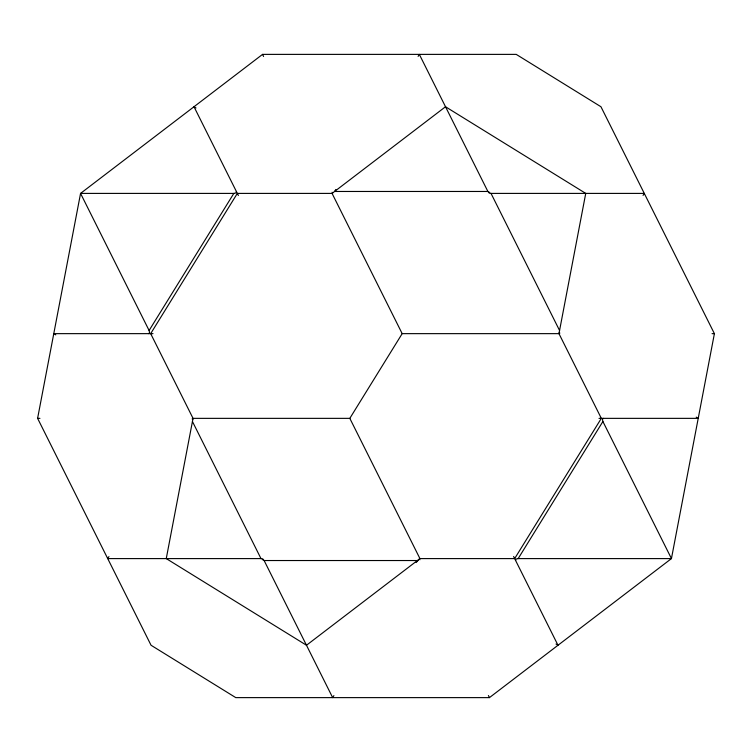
<?xml version="1.0" encoding="UTF-8"?>
<svg xmlns="http://www.w3.org/2000/svg" width="752" height="752" viewBox="0 0 752 752"><rect width="100%" height="100%" fill="white"/><g stroke="black" fill="none" stroke-linecap="round" stroke-linejoin="round"><path stroke-width="1.13" d="M37.6 418.356L80.558 193.405L262.551 54.379L516.229 54.379L600.951 106.746L714.4 333.644L671.442 558.595L489.449 697.621L235.771 697.621L151.049 645.254L37.6 418.356L39.941 418.356M193.038 418.356L166.258 558.595L306.487 645.254L419.936 558.595L514.659 558.595L601.327 418.356L558.962 333.644L585.742 193.405L445.513 106.746L332.064 193.405L237.341 193.405L150.673 333.644L193.038 418.356L349.821 418.356L402.179 333.644L558.962 333.644M236.372 191.469L236.1 192.869L233.825 193.405L80.558 193.405L149.103 330.495L149.639 332.769L148.501 333.644M515.628 560.531L515.9 559.131L518.175 558.595L671.442 558.595L602.897 421.505L602.361 419.231L603.499 418.356M149.103 330.495L233.825 193.405M108.946 556.602L107.715 558.595L260.982 558.595L262.824 559.131L264.121 560.531L332.666 697.621L333.897 695.628M335.843 189.476L334.612 191.469L487.879 191.469L489.176 192.869L491.018 193.405L644.285 193.405L643.054 195.398M418.103 56.372L419.334 54.379L487.879 191.469M262.382 559.836L262.824 559.131M489.176 192.869L489.618 192.164M416.157 562.524L419.231 559.131L419.964 559.742M518.175 558.595L602.897 421.505M153.013 333.644L53.777 333.644L55.77 334.866M712.059 333.644L714.4 333.644M598.987 418.356L698.223 418.356L696.23 417.134M264.121 560.531L417.388 560.531M559.131 332.769L559.883 333.098M192.117 418.902L192.869 419.231M195.999 107.968L194.007 106.746L238.393 195.501M556.001 644.032L557.993 645.254L513.607 556.499M332.036 192.258L332.769 192.869M491.018 193.405L559.563 330.495M262.551 54.379L263.595 56.475M332.064 193.405L402.179 333.644M349.821 418.356L419.936 558.595M488.405 695.525L489.449 697.621M192.437 421.505L260.982 558.595"/></g></svg>
